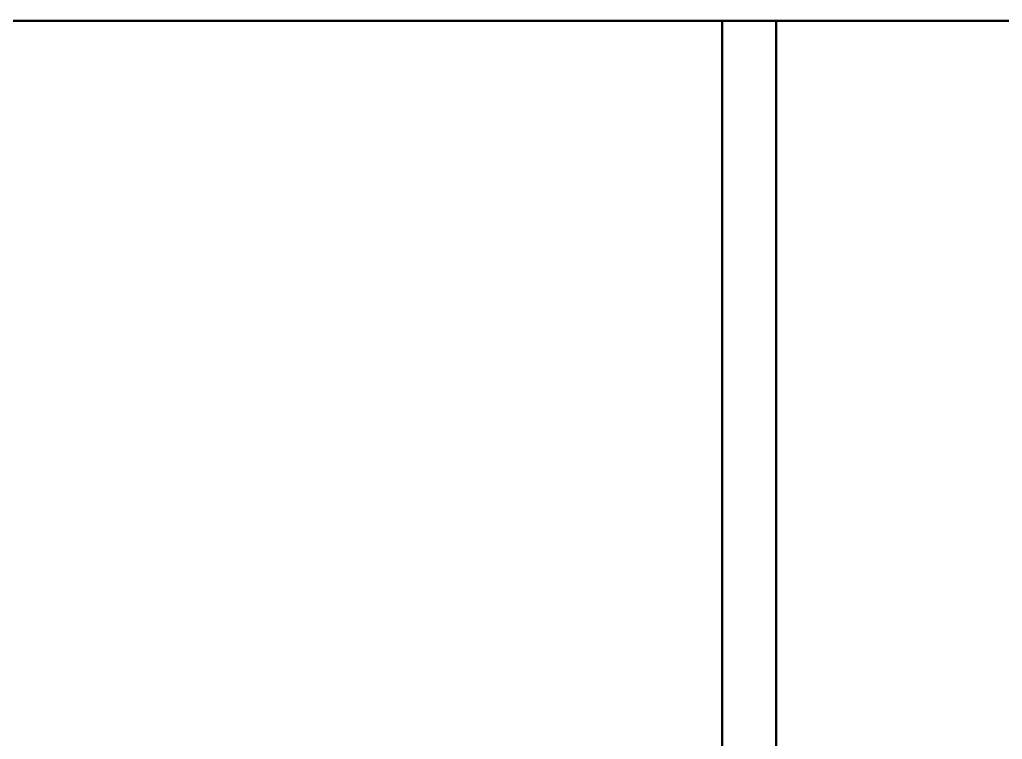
# Model space of a CAD drawing. Header units: inches. Extents: x 0 to 35.2, y -0.7 to 15.9.
# Drawn here: x 13.8281 to 14.0433, y 10.6612 to 10.8187 of the extents above; entities that cross this region are included whole.
import ezdxf

# ---------------------------------------------------------------- set-up
doc = ezdxf.new("R2010")
doc.units = ezdxf.units.IN
doc.header["$MEASUREMENT"] = 0
doc.layers.add('Dimensions', color=6, linetype='Continuous')

msp = doc.modelspace()

# ---------------------------------------------------------------- linework, layer by layer
at = {"layer": 'Dimensions'}
for points in [[(12.47969, 10.81849, 0.0005, 0.0005, 0), (15.8582, 10.81849, 0.0005, 0.0005, 0)], [(13.98194, 10.63549, 0.0005, 0.0005, 0), (13.98194, 10.81849, 0.0005, 0.0005, 0)], [(13.99375, 10.63811, 0.0005, 0.0005, 0), (13.99375, 10.81849, 0.0005, 0.0005, 0)]]:
    msp.add_lwpolyline(points, format="xyseb", dxfattribs=at)
for points in [[(13.98181, 10.81849, 0.00025, 0.00025, 1), (13.98206, 10.81849, 0.00025, 0.00025, 1)], [(13.99362, 10.81849, 0.00025, 0.00025, 1), (13.99387, 10.81849, 0.00025, 0.00025, 1)]]:
    msp.add_lwpolyline(points, format="xyseb", close=True, dxfattribs=at)

doc.saveas('drawing.dxf')
